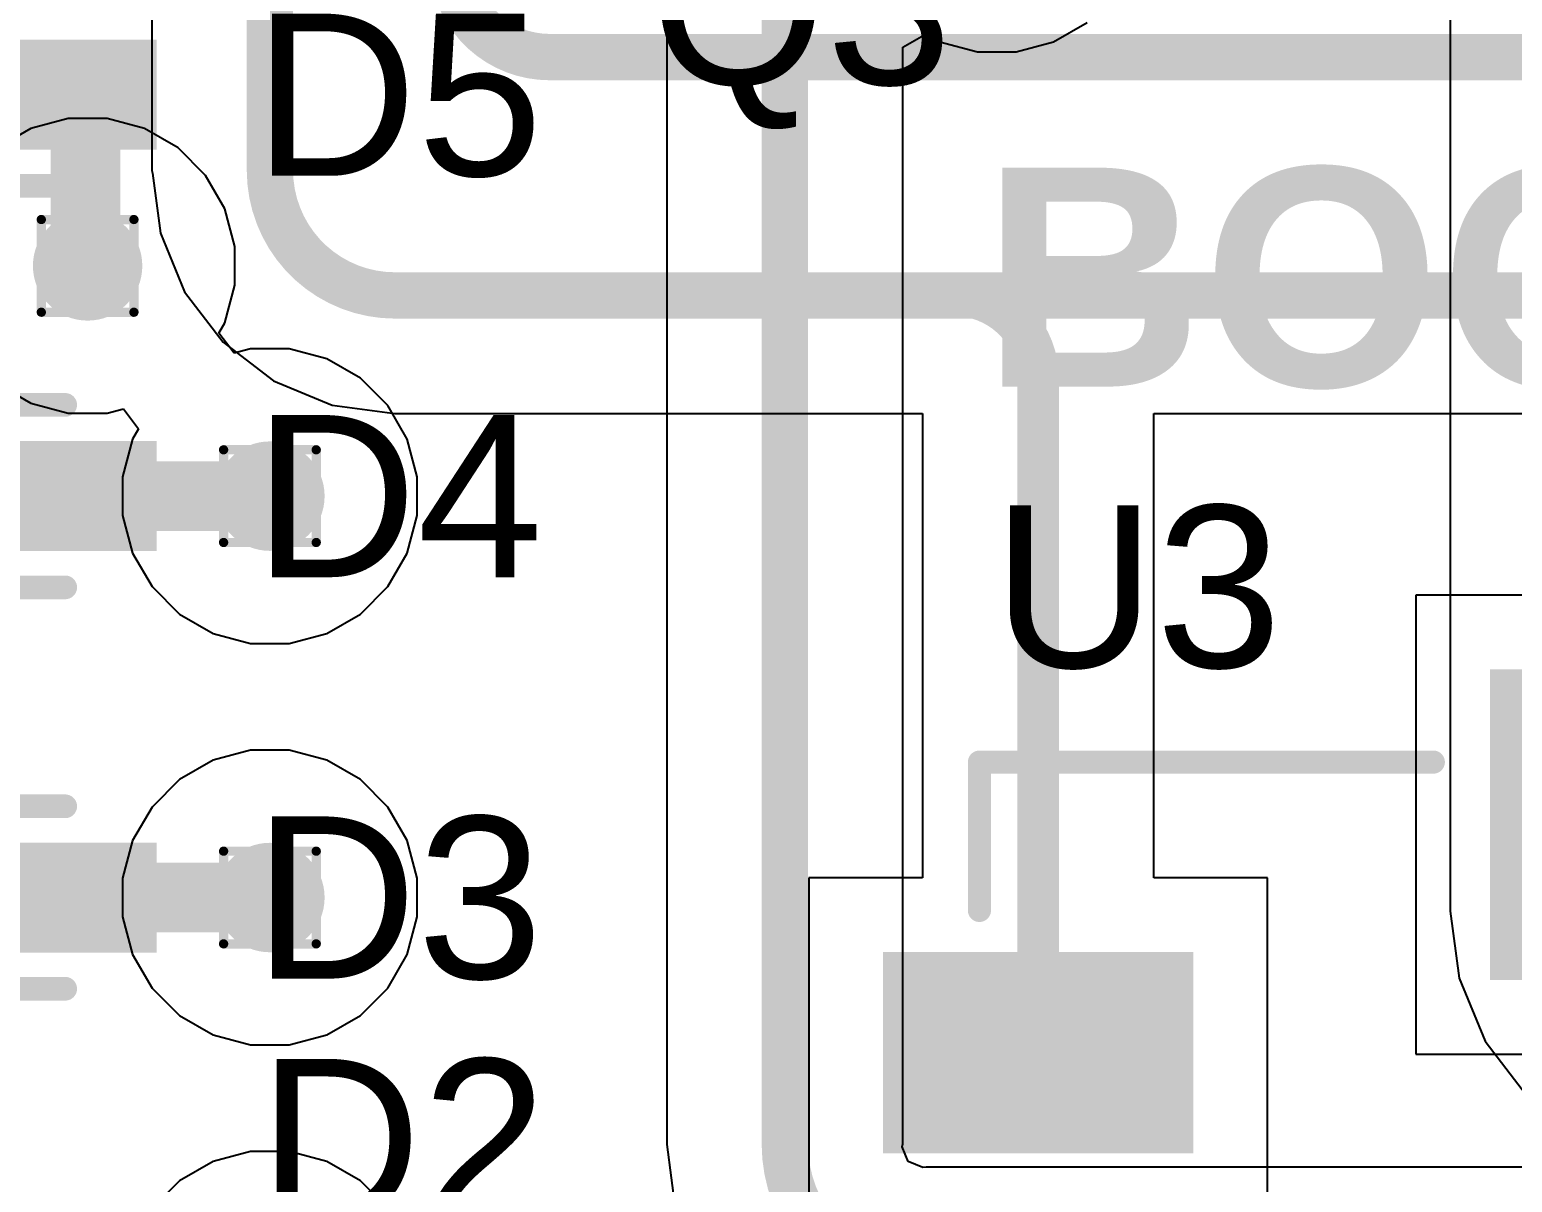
# Model space of a CAD drawing. Header units: inches. Extents: x -9 to 196, y -9 to 68.
# Drawn here: x 13.53 to 21.66, y 14.35 to 20.66 of the extents above; entities that cross this region are included whole.
import ezdxf

# ---------------------------------------------------------------- set-up
doc = ezdxf.new("R2010")
doc.units = ezdxf.units.IN
for name, color, linetype in [('Bottom Layer', 5, 'Continuous'), ('Drill Drawing', 1, 'Continuous'), ('Ground', 16, 'Continuous'), ('Power 3V3', 76, 'Continuous'), ('Top Layer', 1, 'Continuous'), ('Top Overlay', 2, 'Continuous'), ('Top Paste', 8, 'Continuous'), ('Top Solder', 216, 'Continuous'), ('Via Holes', 16, 'Continuous')]:
    doc.layers.add(name, color=color, linetype=linetype)
doc.styles.add('Arial', font='', dxfattribs={"height": 0.2})
doc.styles.add('Arial_Bold', font='', dxfattribs={"height": 0.2})
doc.styles.get('Arial').set_extended_font_data('Arial')
doc.styles.get('Arial_Bold').set_extended_font_data('Arial', bold=True)

# ---------------------------------------------------------------- blocks, each defined once
blk = doc.blocks.new('SOD_523__B__D____________2')
at = {"layer": 'Top Layer'}
for points in [[(-1.0499, 0.2), (-0.4499, 0.2), (-0.4499, -0.2), (-1.0499, -0.2)], [(1.0499, -0.2), (0.4499, -0.2), (0.4499, 0.2), (1.0499, 0.2)]]:
    blk.add_hatch(color=1, dxfattribs=at).paths.add_polyline_path(points)
at = {"layer": 'Top Paste'}
for points in [[(-1.0499, 0.2), (-0.4499, 0.2), (-0.4499, -0.2), (-1.0499, -0.2)], [(1.0499, -0.2), (0.4499, -0.2), (0.4499, 0.2), (1.0499, 0.2)]]:
    blk.add_hatch(color=8, dxfattribs=at).paths.add_polyline_path(points)
at = {"layer": 'Top Solder'}
for points in [[(-1.1515, 0.3016), (-0.3483, 0.3016), (-0.3483, -0.3016), (-1.1515, -0.3016)], [(1.1515, -0.3016), (0.3483, -0.3016), (0.3483, 0.3016), (1.1515, 0.3016)]]:
    blk.add_hatch(color=216, dxfattribs=at).paths.add_polyline_path(points)
at = {"layer": 'Top Overlay'}
for p, q in [((-0.2286, -0.2794), (-0.2286, 0.2794)), ((-0.2286, 0.2794), (0, 0)), ((0, 0), (0.2286, 0.2794)), ((0.2286, 0.2794), (0.2286, -0.2794)), ((0, 0), (-0.2286, -0.2794)), ((0, 0), (0, 0)), ((0, 0), (0, 0)), ((0.2286, -0.2794), (0, 0))]:
    blk.add_line(p, q, dxfattribs=at)
for points in [[(0.65, 0.5, 0.13, 0.13, 0), (-0.65, 0.5, 0.13, 0.13, 0)], [(0, 0.2286, 0.1, 0.1, 0), (0, -0.254, 0.1, 0.1, 0)], [(0.65, -0.5, 0.13, 0.13, 0), (-0.65, -0.5, 0.13, 0.13, 0)]]:
    blk.add_lwpolyline(points, format="xyseb", dxfattribs=at)
for points in [[(-0.6825, 0.5, 0.065, 0.065, 1), (-0.6175, 0.5, 0.065, 0.065, 1)], [(0.6175, 0.5, 0.065, 0.065, 1), (0.6825, 0.5, 0.065, 0.065, 1)], [(-0.025, 0.2286, 0.05, 0.05, 1), (0.025, 0.2286, 0.05, 0.05, 1)], [(-0.025, -0.254, 0.05, 0.05, 1), (0.025, -0.254, 0.05, 0.05, 1)], [(-0.6825, -0.5, 0.065, 0.065, 1), (-0.6175, -0.5, 0.065, 0.065, 1)], [(0.6175, -0.5, 0.065, 0.065, 1), (0.6825, -0.5, 0.065, 0.065, 1)]]:
    blk.add_lwpolyline(points, format="xyseb", close=True, dxfattribs=at)
blk = doc.blocks.new('38_SMD_M______4')
at = {"layer": 'Top Layer'}
for points in [[(8, -7.18), (9.5, -7.18), (9.5, -8.08), (8, -8.08)], [(5.27, -9.63), (5.27, -8.13), (6.17, -8.13), (6.17, -9.63)]]:
    blk.add_hatch(color=1, dxfattribs=at).paths.add_polyline_path(points)
at = {"layer": 'Top Paste'}
for points in [[(8, -7.18), (9.5, -7.18), (9.5, -8.08), (8, -8.08)], [(5.27, -9.63), (5.27, -8.13), (6.17, -8.13), (6.17, -9.63)]]:
    blk.add_hatch(color=8, dxfattribs=at).paths.add_polyline_path(points)
at = {"layer": 'Top Solder'}
for points in [[(7.8984, -7.0784), (9.6016, -7.0784), (9.6016, -8.1816), (7.8984, -8.1816)], [(5.1684, -9.7316), (5.1684, -8.0284), (6.2716, -8.0284), (6.2716, -9.7316)]]:
    blk.add_hatch(color=216, dxfattribs=at).paths.add_polyline_path(points)
at = {"layer": 'Top Overlay'}
for points in [[(9.0718, -8.4094, 0.127, 0.127, 0), (9.0718, -9.2222, 0.127, 0.127, 0)], [(9.0718, -9.2222, 0.127, 0.127, 0), (6.5826, -9.2222, 0.127, 0.127, 0)]]:
    blk.add_lwpolyline(points, format="xyseb", dxfattribs=at)
for points in [[(9.0401, -8.4094, 0.0635, 0.0635, 1), (9.1036, -8.4094, 0.0635, 0.0635, 1)], [(6.5509, -9.2222, 0.0635, 0.0635, 1), (6.6144, -9.2222, 0.0635, 0.0635, 1)], [(9.04, -9.2222, 0.0635, 0.0635, 1), (9.1035, -9.2222, 0.0635, 0.0635, 1)], [(9.04, -9.2222, 0.0635, 0.0635, 1), (9.1035, -9.2222, 0.0635, 0.0635, 1)]]:
    blk.add_lwpolyline(points, format="xyseb", close=True, dxfattribs=at)
blk = doc.blocks.new('SOD_523__B__D____________30')
at = {"layer": 'Top Layer'}
for points in [[(-1.0499, 0.2), (-0.4499, 0.2), (-0.4499, -0.2), (-1.0499, -0.2)], [(1.0499, -0.2), (0.4499, -0.2), (0.4499, 0.2), (1.0499, 0.2)]]:
    blk.add_hatch(color=1, dxfattribs=at).paths.add_polyline_path(points)
at = {"layer": 'Top Paste'}
for points in [[(-1.0499, 0.2), (-0.4499, 0.2), (-0.4499, -0.2), (-1.0499, -0.2)], [(1.0499, -0.2), (0.4499, -0.2), (0.4499, 0.2), (1.0499, 0.2)]]:
    blk.add_hatch(color=8, dxfattribs=at).paths.add_polyline_path(points)
at = {"layer": 'Top Solder'}
for points in [[(-1.1515, 0.3016), (-0.3483, 0.3016), (-0.3483, -0.3016), (-1.1515, -0.3016)], [(1.1515, -0.3016), (0.3483, -0.3016), (0.3483, 0.3016), (1.1515, 0.3016)]]:
    blk.add_hatch(color=216, dxfattribs=at).paths.add_polyline_path(points)
at = {"layer": 'Top Overlay'}
for p, q in [((-0.2286, -0.2794), (-0.2286, 0.2794)), ((-0.2286, 0.2794), (0, 0)), ((0, 0), (0.2286, 0.2794)), ((0.2286, 0.2794), (0.2286, -0.2794)), ((0, 0), (-0.2286, -0.2794)), ((0, 0), (0, 0)), ((0, 0), (0, 0)), ((0.2286, -0.2794), (0, 0))]:
    blk.add_line(p, q, dxfattribs=at)
for points in [[(0.65, 0.5, 0.13, 0.13, 0), (-0.65, 0.5, 0.13, 0.13, 0)], [(0, 0.2286, 0.1, 0.1, 0), (0, -0.254, 0.1, 0.1, 0)], [(0.65, -0.5, 0.13, 0.13, 0), (-0.65, -0.5, 0.13, 0.13, 0)]]:
    blk.add_lwpolyline(points, format="xyseb", dxfattribs=at)
for points in [[(-0.6825, 0.5, 0.065, 0.065, 1), (-0.6175, 0.5, 0.065, 0.065, 1)], [(0.6175, 0.5, 0.065, 0.065, 1), (0.6825, 0.5, 0.065, 0.065, 1)], [(-0.025, 0.2286, 0.05, 0.05, 1), (0.025, 0.2286, 0.05, 0.05, 1)], [(-0.025, -0.254, 0.05, 0.05, 1), (0.025, -0.254, 0.05, 0.05, 1)], [(-0.6825, -0.5, 0.065, 0.065, 1), (-0.6175, -0.5, 0.065, 0.065, 1)], [(0.6175, -0.5, 0.065, 0.065, 1), (0.6825, -0.5, 0.065, 0.065, 1)]]:
    blk.add_lwpolyline(points, format="xyseb", close=True, dxfattribs=at)
blk = doc.blocks.new('SOD_523__B__D____________31')
at = {"layer": 'Top Layer'}
for points in [[(-1.0499, 0.2), (-0.4499, 0.2), (-0.4499, -0.2), (-1.0499, -0.2)], [(1.0499, -0.2), (0.4499, -0.2), (0.4499, 0.2), (1.0499, 0.2)]]:
    blk.add_hatch(color=1, dxfattribs=at).paths.add_polyline_path(points)
at = {"layer": 'Top Paste'}
for points in [[(-1.0499, 0.2), (-0.4499, 0.2), (-0.4499, -0.2), (-1.0499, -0.2)], [(1.0499, -0.2), (0.4499, -0.2), (0.4499, 0.2), (1.0499, 0.2)]]:
    blk.add_hatch(color=8, dxfattribs=at).paths.add_polyline_path(points)
at = {"layer": 'Top Solder'}
for points in [[(-1.1515, 0.3016), (-0.3483, 0.3016), (-0.3483, -0.3016), (-1.1515, -0.3016)], [(1.1515, -0.3016), (0.3483, -0.3016), (0.3483, 0.3016), (1.1515, 0.3016)]]:
    blk.add_hatch(color=216, dxfattribs=at).paths.add_polyline_path(points)
at = {"layer": 'Top Overlay'}
for p, q in [((-0.2286, -0.2794), (-0.2286, 0.2794)), ((-0.2286, 0.2794), (0, 0)), ((0, 0), (0.2286, 0.2794)), ((0.2286, 0.2794), (0.2286, -0.2794)), ((0, 0), (-0.2286, -0.2794)), ((0, 0), (0, 0)), ((0, 0), (0, 0)), ((0.2286, -0.2794), (0, 0))]:
    blk.add_line(p, q, dxfattribs=at)
for points in [[(0.65, 0.5, 0.13, 0.13, 0), (-0.65, 0.5, 0.13, 0.13, 0)], [(0, 0.2286, 0.1, 0.1, 0), (0, -0.254, 0.1, 0.1, 0)], [(0.65, -0.5, 0.13, 0.13, 0), (-0.65, -0.5, 0.13, 0.13, 0)]]:
    blk.add_lwpolyline(points, format="xyseb", dxfattribs=at)
for points in [[(-0.6825, 0.5, 0.065, 0.065, 1), (-0.6175, 0.5, 0.065, 0.065, 1)], [(0.6175, 0.5, 0.065, 0.065, 1), (0.6825, 0.5, 0.065, 0.065, 1)], [(-0.025, 0.2286, 0.05, 0.05, 1), (0.025, 0.2286, 0.05, 0.05, 1)], [(-0.025, -0.254, 0.05, 0.05, 1), (0.025, -0.254, 0.05, 0.05, 1)], [(-0.6825, -0.5, 0.065, 0.065, 1), (-0.6175, -0.5, 0.065, 0.065, 1)], [(0.6175, -0.5, 0.065, 0.065, 1), (0.6825, -0.5, 0.065, 0.065, 1)]]:
    blk.add_lwpolyline(points, format="xyseb", close=True, dxfattribs=at)

msp = doc.modelspace()

# ---------------------------------------------------------------- hatches: boundary and pattern name
at = {"layer": 'Bottom Layer'}
h = msp.add_hatch(color=5, dxfattribs=at)
edge = h.paths.add_edge_path()
edge.add_arc((13.8432, 19.368), 0.3, 0, 360)
h = msp.add_hatch(color=5, dxfattribs=at)
edge = h.paths.add_edge_path()
edge.add_arc((14.843, 18.106), 0.3, 0, 360)
h = msp.add_hatch(color=5, dxfattribs=at)
edge = h.paths.add_edge_path()
edge.add_arc((14.843, 15.906), 0.3, 0, 360)
at = {"layer": 'Ground'}
h = msp.add_hatch(color=16, dxfattribs=at)
edge = h.paths.add_edge_path()
edge.add_arc((13.8432, 19.368), 0.3, 0, 360)
h = msp.add_hatch(color=16, dxfattribs=at)
edge = h.paths.add_edge_path()
edge.add_arc((14.843, 18.106), 0.3, 0, 360)
h = msp.add_hatch(color=16, dxfattribs=at)
edge = h.paths.add_edge_path()
edge.add_arc((14.843, 15.906), 0.3, 0, 360)
at = {"layer": 'Power 3V3'}
h = msp.add_hatch(color=76, dxfattribs=at)
edge = h.paths.add_edge_path()
edge.add_arc((13.8432, 19.368), 0.3, 0, 360)
h = msp.add_hatch(color=76, dxfattribs=at)
edge = h.paths.add_edge_path()
edge.add_arc((14.843, 18.106), 0.3, 0, 360)
h = msp.add_hatch(color=76, dxfattribs=at)
edge = h.paths.add_edge_path()
edge.add_arc((14.843, 15.906), 0.3, 0, 360)
at = {"layer": 'Top Layer'}
h = msp.add_hatch(color=1, dxfattribs=at)
edge = h.paths.add_edge_path()
edge.add_arc((13.8432, 19.368), 0.3, 0, 360)
h = msp.add_hatch(color=1, dxfattribs=at)
edge = h.paths.add_edge_path()
edge.add_arc((14.843, 18.106), 0.3, 0, 360)
h = msp.add_hatch(color=1, dxfattribs=at)
edge = h.paths.add_edge_path()
edge.add_arc((14.843, 15.906), 0.3, 0, 360)
at = {"layer": 'Via Holes'}
h = msp.add_hatch(color=7, dxfattribs=at)
edge = h.paths.add_edge_path()
edge.add_arc((13.8432, 19.368), 0.15, 0, 360)
h = msp.add_hatch(color=7, dxfattribs=at)
edge = h.paths.add_edge_path()
edge.add_arc((14.843, 18.106), 0.15, 0, 360)
h = msp.add_hatch(color=7, dxfattribs=at)
edge = h.paths.add_edge_path()
edge.add_arc((14.843, 15.906), 0.15, 0, 360)

# ---------------------------------------------------------------- linework, layer by layer
at = {"layer": 'Drill Drawing'}
for points in [[(13.5892, 19.622, 0.0508, 0.0508, 0), (14.0972, 19.622, 0.0508, 0.0508, 0)], [(13.5892, 19.114, 0.0508, 0.0508, 0), (13.5892, 19.622, 0.0508, 0.0508, 0)], [(14.0972, 19.114, 0.0508, 0.0508, 0), (14.0972, 19.622, 0.0508, 0.0508, 0)], [(13.5892, 19.114, 0.0508, 0.0508, 0), (14.0972, 19.114, 0.0508, 0.0508, 0)], [(14.589, 18.36, 0.0508, 0.0508, 0), (15.097, 18.36, 0.0508, 0.0508, 0)], [(14.589, 17.852, 0.0508, 0.0508, 0), (14.589, 18.36, 0.0508, 0.0508, 0)], [(15.097, 17.852, 0.0508, 0.0508, 0), (15.097, 18.36, 0.0508, 0.0508, 0)], [(14.589, 17.852, 0.0508, 0.0508, 0), (15.097, 17.852, 0.0508, 0.0508, 0)], [(14.589, 16.16, 0.0508, 0.0508, 0), (15.097, 16.16, 0.0508, 0.0508, 0)], [(14.589, 15.652, 0.0508, 0.0508, 0), (14.589, 16.16, 0.0508, 0.0508, 0)], [(15.097, 15.652, 0.0508, 0.0508, 0), (15.097, 16.16, 0.0508, 0.0508, 0)], [(14.589, 15.652, 0.0508, 0.0508, 0), (15.097, 15.652, 0.0508, 0.0508, 0)]]:
    msp.add_lwpolyline(points, format="xyseb", dxfattribs=at)
for points in [[(13.5765, 19.622, 0.0254, 0.0254, 1), (13.6019, 19.622, 0.0254, 0.0254, 1)], [(13.5765, 19.622, 0.0254, 0.0254, 1), (13.6019, 19.622, 0.0254, 0.0254, 1)], [(14.0845, 19.622, 0.0254, 0.0254, 1), (14.1099, 19.622, 0.0254, 0.0254, 1)], [(14.0845, 19.622, 0.0254, 0.0254, 1), (14.1099, 19.622, 0.0254, 0.0254, 1)], [(13.5765, 19.114, 0.0254, 0.0254, 1), (13.6019, 19.114, 0.0254, 0.0254, 1)], [(13.5765, 19.114, 0.0254, 0.0254, 1), (13.6019, 19.114, 0.0254, 0.0254, 1)], [(14.0845, 19.114, 0.0254, 0.0254, 1), (14.1099, 19.114, 0.0254, 0.0254, 1)], [(14.0845, 19.114, 0.0254, 0.0254, 1), (14.1099, 19.114, 0.0254, 0.0254, 1)], [(14.5763, 18.36, 0.0254, 0.0254, 1), (14.6017, 18.36, 0.0254, 0.0254, 1)], [(14.5763, 18.36, 0.0254, 0.0254, 1), (14.6017, 18.36, 0.0254, 0.0254, 1)], [(15.0843, 18.36, 0.0254, 0.0254, 1), (15.1097, 18.36, 0.0254, 0.0254, 1)], [(15.0843, 18.36, 0.0254, 0.0254, 1), (15.1097, 18.36, 0.0254, 0.0254, 1)], [(14.5763, 17.852, 0.0254, 0.0254, 1), (14.6017, 17.852, 0.0254, 0.0254, 1)], [(14.5763, 17.852, 0.0254, 0.0254, 1), (14.6017, 17.852, 0.0254, 0.0254, 1)], [(15.0843, 17.852, 0.0254, 0.0254, 1), (15.1097, 17.852, 0.0254, 0.0254, 1)], [(15.0843, 17.852, 0.0254, 0.0254, 1), (15.1097, 17.852, 0.0254, 0.0254, 1)], [(14.5763, 16.16, 0.0254, 0.0254, 1), (14.6017, 16.16, 0.0254, 0.0254, 1)], [(14.5763, 16.16, 0.0254, 0.0254, 1), (14.6017, 16.16, 0.0254, 0.0254, 1)], [(15.0843, 16.16, 0.0254, 0.0254, 1), (15.1097, 16.16, 0.0254, 0.0254, 1)], [(15.0843, 16.16, 0.0254, 0.0254, 1), (15.1097, 16.16, 0.0254, 0.0254, 1)], [(14.5763, 15.652, 0.0254, 0.0254, 1), (14.6017, 15.652, 0.0254, 0.0254, 1)], [(14.5763, 15.652, 0.0254, 0.0254, 1), (14.6017, 15.652, 0.0254, 0.0254, 1)], [(15.0843, 15.652, 0.0254, 0.0254, 1), (15.1097, 15.652, 0.0254, 0.0254, 1)], [(15.0843, 15.652, 0.0254, 0.0254, 1), (15.1097, 15.652, 0.0254, 0.0254, 1)]]:
    msp.add_lwpolyline(points, format="xyseb", close=True, dxfattribs=at)
at = {"layer": 'Power 3V3'}
for p, q in [((21.3156, 28.2474), (21.3156, 15.8339)), ((17.0194, 21.5686), (17.0194, 14.5559)), ((19.1413, 20.5956), (19.3255, 20.702)), ((18.3143, 20.5663), (18.4413, 20.6396)), ((18.4413, 20.6396), (18.5175, 20.5956)), ((18.5175, 20.5956), (18.723, 20.5405)), ((18.9358, 20.5405), (19.1413, 20.5956)), ((18.3143, 14.5559), (18.3143, 20.5663)), ((18.723, 20.5405), (18.9358, 20.5405)), ((13.7369, 20.176), (13.5314, 20.1209)), ((13.9496, 20.176), (13.7369, 20.176)), ((14.1551, 20.1209), (13.9496, 20.176)), ((13.5314, 20.1209), (13.3471, 20.0146)), ((14.3394, 20.0146), (14.1551, 20.1209)), ((14.4898, 19.8641), (14.3394, 20.0146)), ((14.5962, 19.6799), (14.4898, 19.8641)), ((14.6512, 19.4744), (14.5962, 19.6799)), ((14.6512, 19.2616), (14.6512, 19.4744)), ((14.5962, 19.0561), (14.6512, 19.2616)), ((14.5632, 18.999), (14.5962, 19.0561)), ((14.6469, 18.8899), (14.5632, 18.999)), ((14.7366, 18.914), (14.6469, 18.8899)), ((14.9494, 18.914), (14.7366, 18.914)), ((15.1549, 18.8589), (14.9494, 18.914)), ((15.3391, 18.7525), (15.1549, 18.8589)), ((13.3471, 18.7215), (13.5314, 18.6151)), ((15.4896, 18.6021), (15.3391, 18.7525)), ((13.5314, 18.6151), (13.7369, 18.56)), ((13.7369, 18.56), (13.9496, 18.56)), ((13.9496, 18.56), (14.0394, 18.5841)), ((14.0394, 18.5841), (14.1231, 18.475)), ((15.596, 18.4179), (15.4896, 18.6021)), ((14.1231, 18.475), (14.0901, 18.4179)), ((14.0901, 18.4179), (14.035, 18.2124)), ((15.651, 18.2124), (15.596, 18.4179)), ((14.035, 18.2124), (14.035, 17.9996)), ((15.651, 17.9996), (15.651, 18.2124)), ((14.035, 17.9996), (14.0901, 17.7941)), ((15.596, 17.7941), (15.651, 17.9996)), ((14.0901, 17.7941), (14.1965, 17.6099)), ((15.4896, 17.6099), (15.596, 17.7941)), ((14.1965, 17.6099), (14.3469, 17.4594)), ((15.3391, 17.4594), (15.4896, 17.6099)), ((14.3469, 17.4594), (14.5311, 17.353)), ((15.1549, 17.353), (15.3391, 17.4594)), ((14.5311, 17.353), (14.7366, 17.298)), ((14.9494, 17.298), (15.1549, 17.353)), ((14.7366, 17.298), (14.9494, 17.298)), ((14.7366, 16.714), (14.5311, 16.6589)), ((14.9494, 16.714), (14.7366, 16.714)), ((15.1549, 16.6589), (14.9494, 16.714)), ((14.5311, 16.6589), (14.3469, 16.5525)), ((15.3391, 16.5525), (15.1549, 16.6589)), ((14.3469, 16.5525), (14.1965, 16.4021)), ((15.4896, 16.4021), (15.3391, 16.5525)), ((14.1965, 16.4021), (14.0901, 16.2179)), ((15.596, 16.2179), (15.4896, 16.4021)), ((14.0901, 16.2179), (14.035, 16.0124)), ((15.651, 16.0124), (15.596, 16.2179)), ((14.035, 16.0124), (14.035, 15.7996)), ((15.651, 15.7996), (15.651, 16.0124)), ((14.035, 15.7996), (14.0901, 15.5941)), ((15.596, 15.5941), (15.651, 15.7996)), ((21.3156, 15.8339), (21.3162, 15.8308)), ((21.3162, 15.8308), (21.3645, 15.4639)), ((14.0901, 15.5941), (14.1965, 15.4099)), ((15.4896, 15.4099), (15.596, 15.5941)), ((21.3645, 15.4639), (21.5073, 15.1191)), ((14.1965, 15.4099), (14.3469, 15.2594)), ((15.3391, 15.2594), (15.4896, 15.4099)), ((14.3469, 15.2594), (14.5311, 15.153)), ((15.1549, 15.153), (15.3391, 15.2594)), ((14.5311, 15.153), (14.7366, 15.098)), ((14.9494, 15.098), (15.1549, 15.153)), ((14.7366, 15.098), (14.9494, 15.098)), ((21.5073, 15.1191), (21.7346, 14.8229)), ((17.0194, 14.5559), (17.0202, 14.5517)), ((18.311, 14.5393), (18.3143, 14.5559)), ((14.7368, 14.514), (14.5313, 14.4589)), ((14.9496, 14.514), (14.7368, 14.514)), ((15.1551, 14.4589), (14.9496, 14.514)), ((17.0202, 14.5517), (17.0681, 14.1879)), ((18.3443, 14.4588), (18.311, 14.5393)), ((14.5313, 14.4589), (14.3471, 14.3525)), ((15.3393, 14.3525), (15.1551, 14.4589)), ((18.4247, 14.4255), (18.3443, 14.4588)), ((18.4413, 14.4288), (18.4247, 14.4255)), ((22.1017, 14.4288), (18.4413, 14.4288)), ((14.3471, 14.3525), (14.1966, 14.2021)), ((15.4897, 14.2021), (15.3393, 14.3525))]:
    msp.add_line(p, q, dxfattribs=at)
for points in [[(17.6668, 14.5559, 0.254, 0.254, 0), (17.6668, 22.0568, 0.254, 0.254, 0)], [(18.4413, 13.7814, 0.254, 0.254, -0.414214), (17.6668, 14.5559, 0.254, 0.254, 0)]]:
    msp.add_lwpolyline(points, format="xyseb", dxfattribs=at)
msp.add_lwpolyline([(17.6033, 14.5559, 0.127, 0.127, 1), (17.7303, 14.5559, 0.127, 0.127, 1)], format="xyseb", close=True, dxfattribs=at)
msp.add_lwpolyline([(17.6033, 14.5559, 0.127, 0.127, 1), (17.7303, 14.5559, 0.127, 0.127, 1)], format="xyseb", close=True, dxfattribs=at)
at = {"layer": 'Top Layer'}
for p, q in [((14.1956, 22.4073), (14.1956, 19.8916)), ((14.1956, 19.8916), (14.1987, 19.876)), ((14.1987, 19.876), (14.242, 19.5468)), ((14.242, 19.5468), (14.3751, 19.2256)), ((14.3751, 19.2256), (14.5868, 18.9497)), ((14.5868, 18.9497), (14.8626, 18.738)), ((14.8626, 18.738), (15.1839, 18.605)), ((15.1839, 18.605), (15.513, 18.5616)), ((15.513, 18.5616), (15.5286, 18.5585)), ((15.5286, 18.5585), (18.4217, 18.5585)), ((18.4217, 18.5585), (18.4217, 16.014)), ((19.6907, 16.014), (19.6907, 18.5585)), ((19.6907, 18.5585), (21.9182, 18.5585)), ((21.7094, 17.564), (21.1282, 17.564)), ((21.1282, 17.564), (21.1282, 15.048)), ((18.4217, 16.014), (17.7982, 16.014)), ((17.7982, 16.014), (17.7982, 14.744)), ((20.3142, 16.014), (19.6907, 16.014)), ((20.3142, 14.098), (20.3142, 16.014)), ((21.1282, 15.048), (23.6682, 15.048)), ((17.7982, 14.744), (17.7982, 14.744)), ((17.7982, 14.744), (17.7982, 13.3415))]:
    msp.add_line(p, q, dxfattribs=at)
for points in [[(14.843, 19.8916, 0.254, 0.254, 0), (14.843, 25.7015, 0.254, 0.254, 0)], [(16.3764, 20.5124, 0.254, 0.254, -0.414214), (15.843, 21.0457, 0.254, 0.254, 0)], [(16.3764, 20.5124, 0.254, 0.254, 0), (25.6163, 20.5124, 0.254, 0.254, 0)], [(13.8202, 20.306, 0.381, 0.381, 0), (13.8317, 20.2944, 0.381, 0.381, 0)], [(13.8317, 19.3796, 0.381, 0.381, 0), (13.8317, 20.2944, 0.381, 0.381, 0)], [(15.5286, 19.206, 0.254, 0.254, -0.414214), (14.843, 19.8916, 0.254, 0.254, 0)], [(13.8317, 19.3796, 0.381, 0.381, 0), (13.8432, 19.368, 0.381, 0.381, 0)], [(15.5286, 19.206, 0.254, 0.254, 0), (18.6008, 19.206, 0.254, 0.254, 0)], [(18.6008, 19.206, 0.254, 0.254, 0), (19.0562, 19.206, 0.254, 0.254, 0)], [(18.6008, 19.206, 0.2286, 0.2286, -0.414214), (19.0562, 18.7506, 0.2286, 0.2286, 0)], [(19.0562, 19.206, 0.254, 0.254, 0), (19.5116, 19.206, 0.254, 0.254, 0)], [(19.5116, 19.206, 0.254, 0.254, 0), (22.9512, 19.206, 0.254, 0.254, 0)], [(19.0562, 15.056, 0.2286, 0.2286, 0), (19.0562, 18.7506, 0.2286, 0.2286, 0)], [(13.8202, 18.106, 0.381, 0.381, 0), (14.843, 18.106, 0.381, 0.381, 0)], [(13.8202, 15.906, 0.381, 0.381, 0), (14.843, 15.906, 0.381, 0.381, 0)], [(19.0562, 15.1472, 0.2286, 0.2286, -0.414214), (19.0106, 15.1016, 0.2286, 0.2286, 0)]]:
    msp.add_lwpolyline(points, format="xyseb", dxfattribs=at)
for points in [[(16.3129, 20.5124, 0.127, 0.127, 1), (16.4399, 20.5124, 0.127, 0.127, 1)], [(16.3129, 20.5124, 0.127, 0.127, 1), (16.4399, 20.5124, 0.127, 0.127, 1)], [(13.7249, 20.306, 0.1905, 0.1905, 1), (13.9154, 20.306, 0.1905, 0.1905, 1)], [(13.7364, 20.2944, 0.1905, 0.1905, 1), (13.9269, 20.2944, 0.1905, 0.1905, 1)], [(13.7364, 20.2944, 0.1905, 0.1905, 1), (13.9269, 20.2944, 0.1905, 0.1905, 1)], [(14.7795, 19.8916, 0.127, 0.127, 1), (14.9065, 19.8916, 0.127, 0.127, 1)], [(14.7795, 19.8916, 0.127, 0.127, 1), (14.9065, 19.8916, 0.127, 0.127, 1)], [(13.7364, 19.3796, 0.1905, 0.1905, 1), (13.9269, 19.3796, 0.1905, 0.1905, 1)], [(13.7364, 19.3796, 0.1905, 0.1905, 1), (13.9269, 19.3796, 0.1905, 0.1905, 1)], [(13.748, 19.368, 0.1905, 0.1905, 1), (13.9385, 19.368, 0.1905, 0.1905, 1)], [(15.4651, 19.206, 0.127, 0.127, 1), (15.5921, 19.206, 0.127, 0.127, 1)], [(15.4651, 19.206, 0.127, 0.127, 1), (15.5921, 19.206, 0.127, 0.127, 1)], [(18.5373, 19.206, 0.127, 0.127, 1), (18.6643, 19.206, 0.127, 0.127, 1)], [(18.5373, 19.206, 0.127, 0.127, 1), (18.6643, 19.206, 0.127, 0.127, 1)], [(18.5436, 19.206, 0.1143, 0.1143, 1), (18.6579, 19.206, 0.1143, 0.1143, 1)], [(18.9927, 19.206, 0.127, 0.127, 1), (19.1197, 19.206, 0.127, 0.127, 1)], [(18.9927, 19.206, 0.127, 0.127, 1), (19.1197, 19.206, 0.127, 0.127, 1)], [(19.4481, 19.206, 0.127, 0.127, 1), (19.5751, 19.206, 0.127, 0.127, 1)], [(19.4481, 19.206, 0.127, 0.127, 1), (19.5751, 19.206, 0.127, 0.127, 1)], [(18.9991, 18.7506, 0.1143, 0.1143, 1), (19.1134, 18.7506, 0.1143, 0.1143, 1)], [(18.9991, 18.7506, 0.1143, 0.1143, 1), (19.1134, 18.7506, 0.1143, 0.1143, 1)], [(13.7249, 18.106, 0.1905, 0.1905, 1), (13.9154, 18.106, 0.1905, 0.1905, 1)], [(14.7478, 18.106, 0.1905, 0.1905, 1), (14.9383, 18.106, 0.1905, 0.1905, 1)], [(13.7249, 15.906, 0.1905, 0.1905, 1), (13.9154, 15.906, 0.1905, 0.1905, 1)], [(14.7478, 15.906, 0.1905, 0.1905, 1), (14.9383, 15.906, 0.1905, 0.1905, 1)], [(18.9535, 15.1016, 0.1143, 0.1143, 1), (19.0678, 15.1016, 0.1143, 0.1143, 1)], [(18.9991, 15.1472, 0.1143, 0.1143, 1), (19.1134, 15.1472, 0.1143, 0.1143, 1)], [(18.9991, 15.056, 0.1143, 0.1143, 1), (19.1134, 15.056, 0.1143, 0.1143, 1)]]:
    msp.add_lwpolyline(points, format="xyseb", close=True, dxfattribs=at)

# ---------------------------------------------------------------- block references
at = {"rotation": 180}
for name, p in [('SOD_523__B__D____________2', (13.0702, 20.306)), ('SOD_523__B__D____________30', (13.0702, 18.106)), ('38_SMD_M______4', (27.8062, 7.426)), ('SOD_523__B__D____________31', (13.0702, 15.906))]:
    msp.add_blockref(name, p, dxfattribs=at)

# ---------------------------------------------------------------- texts
at = {"layer": 'Top Overlay'}
for s, height, style, p in [('Q3', 0.889, 'Arial', (16.9285, 20.3616)), ('D5', 0.889, 'Arial', (14.7534, 19.8616)), ('BOOT', 1.2, 'Arial_Bold', (18.7482, 18.7063)), ('D4', 0.889, 'Arial', (14.7534, 17.6616)), ('U3', 0.889, 'Arial', (18.8054, 17.1662)), ('D3', 0.889, 'Arial', (14.7534, 15.4616)), ('D2', 0.889, 'Arial', (14.7774, 14.1327))]:
    msp.add_text(s, height=height, dxfattribs=dict(at, style=style)).set_placement(p)

doc.saveas('drawing.dxf')
